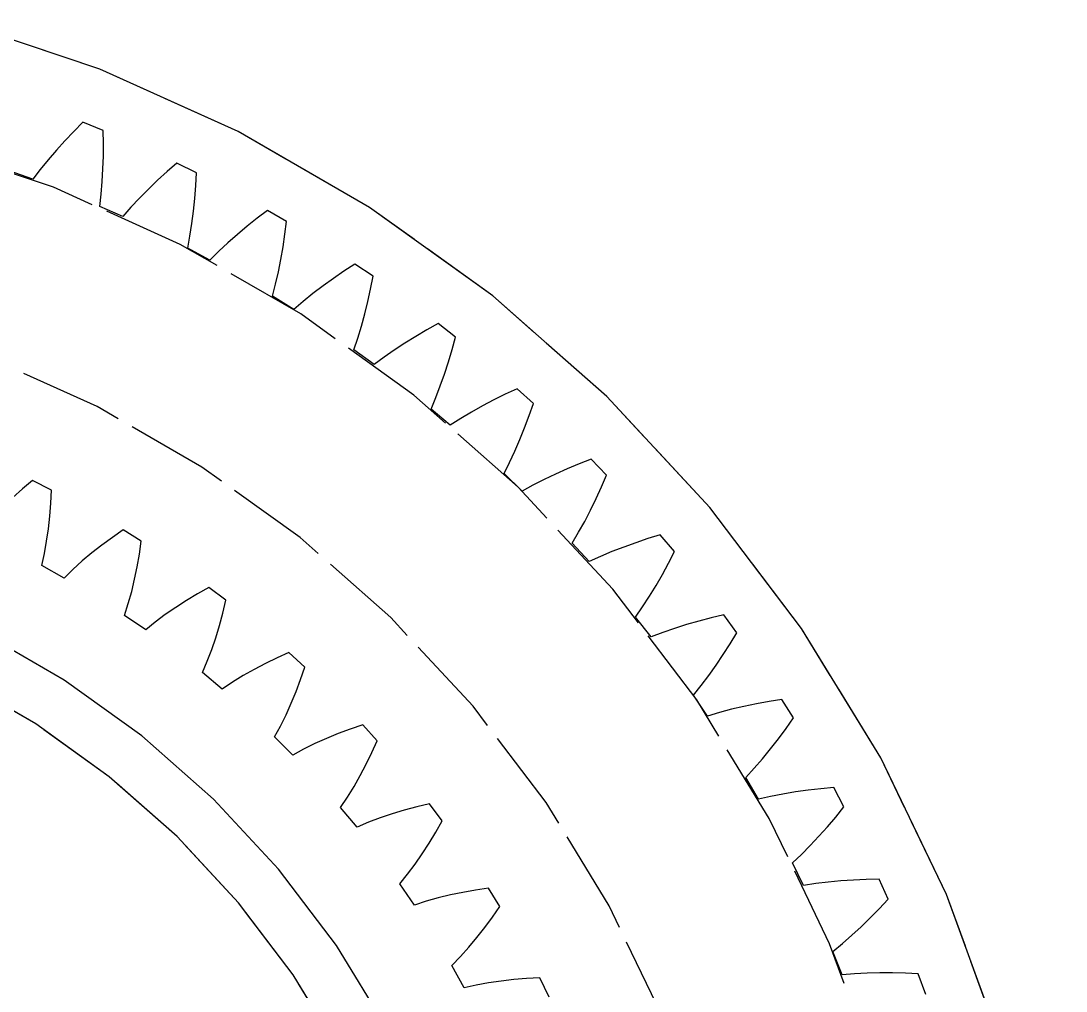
# Model space of a CAD drawing. Header units: millimetres. Extents: x -32 to 143, y -20 to 136.
# Drawn here: x 7.52 to 24, y 118.29 to 133.6 of the extents above; entities that cross this region are included whole.
import ezdxf

# ---------------------------------------------------------------- set-up
doc = ezdxf.new("R2010")
doc.units = ezdxf.units.MM
doc.linetypes.add('DASHED', pattern=[1.524, 1.27, -0.254])
doc.layers.add('HIDDEN', color=8, linetype='DASHED')
doc.layers.add('VISIBLE', color=7, linetype='CONTINUOUS')

msp = doc.modelspace()

# ---------------------------------------------------------------- linework, layer by layer
at = {"layer": 'HIDDEN'}
for points in [[(24, 110.49254), (23.88074, 112.88217), (23.52414, 115.24805), (22.93375, 117.56666), (22.11543, 119.81498), (21.07732, 121.97064), (19.82973, 124.01222), (18.38507, 125.91944), (16.75768, 127.67334), (14.96376, 129.2565), (13.02111, 130.65316), (10.94906, 131.84946), (8.76818, 132.83351), (6.50017, 133.59552)], [(24, 110.49254), (23.88074, 112.88217), (23.52414, 115.24805), (22.93375, 117.56666), (22.11543, 119.81498), (21.07732, 121.97064), (19.82973, 124.01222), (18.38507, 125.91944), (16.75768, 127.67334), (14.96376, 129.2565), (13.02111, 130.65316), (10.94906, 131.84946), (8.76818, 132.83351), (6.50017, 133.59552)], [(24, 110.49254), (23.88074, 112.88217), (23.52414, 115.24805), (22.93375, 117.56666), (22.11543, 119.81498), (21.07732, 121.97064), (19.82973, 124.01222), (18.38507, 125.91944), (16.75768, 127.67334), (14.96376, 129.2565), (13.02111, 130.65316), (10.94906, 131.84946), (8.76818, 132.83351), (6.50017, 133.59552)], [(8.50208, 131.99789), (8.35809, 131.85305)], [(8.50208, 131.99789), (8.35809, 131.85305)], [(8.82299, 131.86824), (8.50208, 131.99789)], [(8.82299, 131.86824), (8.50208, 131.99789)], [(8.35809, 131.85305), (8.2186, 131.70615)], [(8.35809, 131.85305), (8.2186, 131.70615)], [(8.82595, 131.66402), (8.82299, 131.86824)], [(8.82595, 131.66402), (8.82299, 131.86824)], [(22, 110.49254), (21.89068, 112.68303), (21.56379, 114.85176), (21.0226, 116.97715), (20.27248, 119.03811), (19.32087, 121.01413), (18.17725, 122.88558), (16.85298, 124.63387), (15.36121, 126.24161), (13.71678, 127.69283), (11.93602, 128.97311), (10.03663, 130.06972), (8.0375, 130.97176), (5.95849, 131.67027)], [(22, 110.49254), (21.89068, 112.68303), (21.56379, 114.85176), (21.0226, 116.97715), (20.27248, 119.03811), (19.32087, 121.01413), (18.17725, 122.88558), (16.85298, 124.63387), (15.36121, 126.24161), (13.71678, 127.69283), (11.93602, 128.97311), (10.03663, 130.06972), (8.0375, 130.97176), (5.95849, 131.67027)], [(8.2186, 131.70615), (8.08379, 131.55717)], [(8.2186, 131.70615), (8.08379, 131.55717)], [(8.82425, 131.46145), (8.82595, 131.66402)], [(8.82425, 131.46145), (8.82595, 131.66402)], [(8.08379, 131.55717), (7.9539, 131.40608)], [(8.08379, 131.55717), (7.9539, 131.40608)], [(7.9539, 131.40608), (7.82921, 131.25281)], [(7.9539, 131.40608), (7.82921, 131.25281)], [(8.81773, 131.26064), (8.82425, 131.46145)], [(8.81773, 131.26064), (8.82425, 131.46145)], [(9.98151, 131.35243), (9.82776, 131.21798)], [(9.98151, 131.35243), (9.82776, 131.21798)], [(10.29259, 131.20071), (9.98151, 131.35243)], [(10.29259, 131.20071), (9.98151, 131.35243)], [(7.71007, 131.09727), (7.33821, 131.23262)], [(7.71007, 131.09727), (7.33821, 131.23262)], [(7.82921, 131.25281), (7.71007, 131.09727)], [(7.82921, 131.25281), (7.71007, 131.09727)], [(8.80621, 131.06172), (8.81773, 131.26064)], [(8.80621, 131.06172), (8.81773, 131.26064)], [(9.82776, 131.21798), (9.67836, 131.08117)], [(9.82776, 131.21798), (9.67836, 131.08117)], [(10.2813, 130.99678), (10.29259, 131.20071)], [(10.2813, 130.99678), (10.29259, 131.20071)], [(8.78943, 130.86485), (8.80621, 131.06172)], [(8.78943, 130.86485), (8.80621, 131.06172)], [(9.67836, 131.08117), (9.53349, 130.94196)], [(9.67836, 131.08117), (9.53349, 130.94196)], [(10.26547, 130.79482), (10.2813, 130.99678)], [(10.26547, 130.79482), (10.2813, 130.99678)], [(8.76709, 130.67021), (8.78943, 130.86485)], [(8.76709, 130.67021), (8.78943, 130.86485)], [(9.53349, 130.94196), (9.39338, 130.8003)], [(9.53349, 130.94196), (9.39338, 130.8003)], [(9.1286, 130.50925), (8.76709, 130.67021)], [(9.1286, 130.50925), (8.76709, 130.67021)], [(9.39338, 130.8003), (9.2583, 130.6561)], [(9.39338, 130.8003), (9.2583, 130.6561)], [(10.24496, 130.59496), (10.26547, 130.79482)], [(10.24496, 130.59496), (10.26547, 130.79482)], [(9.2583, 130.6561), (9.1286, 130.50925)], [(9.2583, 130.6561), (9.1286, 130.50925)], [(10.21959, 130.39733), (10.24496, 130.59496)], [(10.21959, 130.39733), (10.24496, 130.59496)], [(11.4123, 130.60535), (11.24956, 130.48195)], [(11.4123, 130.60535), (11.24956, 130.48195)], [(11.71205, 130.43229), (11.4123, 130.60535)], [(11.71205, 130.43229), (11.4123, 130.60535)], [(10.18912, 130.20211), (10.21959, 130.39733)], [(10.18912, 130.20211), (10.21959, 130.39733)], [(11.09098, 130.35589), (10.93675, 130.22713)], [(11.09098, 130.35589), (10.93675, 130.22713)], [(11.24956, 130.48195), (11.09098, 130.35589)], [(11.24956, 130.48195), (11.09098, 130.35589)], [(11.68656, 130.22965), (11.71205, 130.43229)], [(11.68656, 130.22965), (11.71205, 130.43229)], [(10.15325, 130.00949), (10.18912, 130.20211)], [(10.15325, 130.00949), (10.18912, 130.20211)], [(10.93675, 130.22713), (10.7871, 130.09558)], [(10.93675, 130.22713), (10.7871, 130.09558)], [(11.65668, 130.02928), (11.68656, 130.22965)], [(11.65668, 130.02928), (11.68656, 130.22965)], [(10.50266, 129.82371), (10.15325, 130.00949)], [(10.50266, 129.82371), (10.15325, 130.00949)], [(10.7871, 130.09558), (10.64228, 129.96115)], [(10.7871, 130.09558), (10.64228, 129.96115)], [(11.62228, 129.83134), (11.65668, 130.02928)], [(11.62228, 129.83134), (11.65668, 130.02928)], [(10.64228, 129.96115), (10.50266, 129.82371)], [(10.64228, 129.96115), (10.50266, 129.82371)], [(11.58318, 129.63596), (11.62228, 129.83134)], [(11.58318, 129.63596), (11.62228, 129.83134)], [(12.7875, 129.76027), (12.61654, 129.64852)], [(12.7875, 129.76027), (12.61654, 129.64852)], [(13.07444, 129.56673), (12.7875, 129.76027)], [(13.07444, 129.56673), (12.7875, 129.76027)], [(11.53917, 129.44334), (11.58318, 129.63596)], [(11.53917, 129.44334), (11.58318, 129.63596)], [(12.44956, 129.53384), (12.28672, 129.41615)], [(12.44956, 129.53384), (12.28672, 129.41615)], [(12.61654, 129.64852), (12.44956, 129.53384)], [(12.61654, 129.64852), (12.44956, 129.53384)], [(13.03488, 129.36635), (13.07444, 129.56673)], [(13.03488, 129.36635), (13.07444, 129.56673)], [(11.48995, 129.2537), (11.53917, 129.44334)], [(11.48995, 129.2537), (11.53917, 129.44334)], [(12.28672, 129.41615), (12.12826, 129.29536)], [(12.28672, 129.41615), (12.12826, 129.29536)], [(12.9911, 129.16856), (13.03488, 129.36635)], [(12.9911, 129.16856), (13.03488, 129.36635)], [(11.82555, 129.04399), (11.48995, 129.2537)], [(11.82555, 129.04399), (11.48995, 129.2537)], [(12.12826, 129.29536), (11.97442, 129.17136)], [(12.12826, 129.29536), (11.97442, 129.17136)], [(11.97442, 129.17136), (11.82555, 129.04399)], [(11.97442, 129.17136), (11.82555, 129.04399)], [(12.94297, 128.9735), (12.9911, 129.16856)], [(12.94297, 128.9735), (12.9911, 129.16856)], [(12.89034, 128.78132), (12.94297, 128.9735)], [(12.89034, 128.78132), (12.94297, 128.9735)], [(12.833, 128.59224), (12.89034, 128.78132)], [(12.833, 128.59224), (12.89034, 128.78132)], [(13.92206, 128.72178), (13.74748, 128.61902)], [(13.92206, 128.72178), (13.74748, 128.61902)], [(14.1004, 128.82132), (13.92206, 128.72178)], [(14.1004, 128.82132), (13.92206, 128.72178)], [(14.37314, 128.60823), (14.1004, 128.82132)], [(14.37314, 128.60823), (14.1004, 128.82132)], [(12.77068, 128.4065), (12.833, 128.59224)], [(12.77068, 128.4065), (12.833, 128.59224)], [(13.74748, 128.61902), (13.57684, 128.51297)], [(13.74748, 128.61902), (13.57684, 128.51297)], [(14.3197, 128.41111), (14.37314, 128.60823)], [(14.3197, 128.41111), (14.37314, 128.60823)], [(13.09083, 128.17389), (12.77068, 128.4065)], [(13.09083, 128.17389), (12.77068, 128.4065)], [(13.41033, 128.40353), (13.24822, 128.29057)], [(13.41033, 128.40353), (13.24822, 128.29057)], [(13.57684, 128.51297), (13.41033, 128.40353)], [(13.57684, 128.51297), (13.41033, 128.40353)], [(14.26223, 128.21686), (14.3197, 128.41111)], [(14.26223, 128.21686), (14.3197, 128.41111)], [(19.125, 110.49254), (19.02996, 112.39678), (18.7458, 114.28209), (18.27533, 116.12973), (17.62323, 117.92136), (16.79599, 119.63915), (15.80182, 121.26604), (14.6506, 122.78585), (13.35378, 124.18349), (11.92424, 125.44507), (10.3762, 126.55804), (8.72503, 127.51134), (6.98715, 128.2955)], [(19.125, 110.49254), (19.02996, 112.39678), (18.7458, 114.28209), (18.27533, 116.12973), (17.62323, 117.92136), (16.79599, 119.63915), (15.80182, 121.26604), (14.6506, 122.78585), (13.35378, 124.18349), (11.92424, 125.44507), (10.3762, 126.55804), (8.72503, 127.51134), (6.98715, 128.2955)], [(13.24822, 128.29057), (13.09083, 128.17389)], [(13.24822, 128.29057), (13.09083, 128.17389)], [(14.20061, 128.02562), (14.26223, 128.21686)], [(14.20061, 128.02562), (14.26223, 128.21686)], [(14.13471, 127.83759), (14.20061, 128.02562)], [(14.13471, 127.83759), (14.20061, 128.02562)], [(14.06431, 127.65297), (14.13471, 127.83759)], [(14.06431, 127.65297), (14.13471, 127.83759)], [(15.15976, 127.70622), (14.97843, 127.61589)], [(15.15976, 127.70622), (14.97843, 127.61589)], [(15.34461, 127.79308), (15.15976, 127.70622)], [(15.34461, 127.79308), (15.15976, 127.70622)], [(15.60182, 127.56149), (15.34461, 127.79308)], [(15.60182, 127.56149), (15.34461, 127.79308)], [(13.98918, 127.47202), (14.06431, 127.65297)], [(13.98918, 127.47202), (14.06431, 127.65297)], [(14.97843, 127.61589), (14.80081, 127.522)], [(14.97843, 127.61589), (14.80081, 127.522)], [(15.53475, 127.36857), (15.60182, 127.56149)], [(15.53475, 127.36857), (15.60182, 127.56149)], [(14.29233, 127.21765), (13.98918, 127.47202)], [(14.29233, 127.21765), (13.98918, 127.47202)], [(14.62707, 127.42444), (14.45748, 127.32306)], [(14.62707, 127.42444), (14.45748, 127.32306)], [(14.80081, 127.522), (14.62707, 127.42444)], [(14.80081, 127.522), (14.62707, 127.42444)], [(15.46387, 127.1788), (15.53475, 127.36857)], [(15.46387, 127.1788), (15.53475, 127.36857)], [(14.45748, 127.32306), (14.29233, 127.21765)], [(14.45748, 127.32306), (14.29233, 127.21765)], [(15.38907, 126.99233), (15.46387, 127.1788)], [(15.38907, 126.99233), (15.46387, 127.1788)], [(15.3102, 126.80935), (15.38907, 126.99233)], [(15.3102, 126.80935), (15.38907, 126.99233)], [(15.22711, 126.63009), (15.3102, 126.80935)], [(15.22711, 126.63009), (15.3102, 126.80935)], [(15.13953, 126.45482), (15.22711, 126.63009)], [(15.13953, 126.45482), (15.22711, 126.63009)], [(16.32359, 126.60679), (16.13641, 126.52933)], [(16.32359, 126.60679), (16.13641, 126.52933)], [(16.51405, 126.68055), (16.32359, 126.60679)], [(16.51405, 126.68055), (16.32359, 126.60679)], [(16.75448, 126.43158), (16.51405, 126.68055)], [(16.75448, 126.43158), (16.51405, 126.68055)], [(15.4242, 126.17993), (15.13953, 126.45482)], [(15.4242, 126.17993), (15.13953, 126.45482)], [(15.95267, 126.44807), (15.77255, 126.36287)], [(15.95267, 126.44807), (15.77255, 126.36287)], [(16.13641, 126.52933), (15.95267, 126.44807)], [(16.13641, 126.52933), (15.95267, 126.44807)], [(16.67412, 126.24381), (16.75448, 126.43158)], [(16.67412, 126.24381), (16.75448, 126.43158)], [(7.54753, 126.21199), (7.39524, 126.07692)], [(7.54753, 126.21199), (7.39524, 126.07692)], [(7.7054, 126.34396), (7.54753, 126.21199)], [(7.7054, 126.34396), (7.54753, 126.21199)], [(8.00616, 126.1942), (7.7054, 126.34396)], [(8.00616, 126.1942), (7.7054, 126.34396)], [(15.5963, 126.27356), (15.4242, 126.17993)], [(15.5963, 126.27356), (15.4242, 126.17993)], [(15.77255, 126.36287), (15.5963, 126.27356)], [(15.77255, 126.36287), (15.5963, 126.27356)], [(16.59018, 126.05945), (16.67412, 126.24381)], [(16.59018, 126.05945), (16.67412, 126.24381)], [(7.99599, 125.98869), (8.00616, 126.1942)], [(7.99599, 125.98869), (8.00616, 126.1942)], [(16.50255, 125.87865), (16.59018, 126.05945)], [(16.50255, 125.87865), (16.59018, 126.05945)], [(7.97998, 125.78576), (7.99599, 125.98869)], [(7.97998, 125.78576), (7.99599, 125.98869)], [(16.41111, 125.70162), (16.50255, 125.87865)], [(16.41111, 125.70162), (16.50255, 125.87865)], [(7.9579, 125.58561), (7.97998, 125.78576)], [(7.9579, 125.58561), (7.97998, 125.78576)], [(7.92944, 125.3885), (7.9579, 125.58561)], [(7.92944, 125.3885), (7.9579, 125.58561)], [(9.13511, 125.56537), (8.96574, 125.44854)], [(9.13511, 125.56537), (8.96574, 125.44854)], [(9.42078, 125.3885), (9.13511, 125.56537)], [(9.42078, 125.3885), (9.13511, 125.56537)], [(16.31571, 125.52859), (16.41111, 125.70162)], [(16.31571, 125.52859), (16.41111, 125.70162)], [(7.89421, 125.19472), (7.92944, 125.3885)], [(7.89421, 125.19472), (7.92944, 125.3885)], [(8.96574, 125.44854), (8.80164, 125.3281)], [(8.96574, 125.44854), (8.80164, 125.3281)], [(9.39169, 125.1848), (9.42078, 125.3885)], [(9.39169, 125.1848), (9.42078, 125.3885)], [(16.21613, 125.35986), (16.31571, 125.52859)], [(16.21613, 125.35986), (16.31571, 125.52859)], [(17.4079, 125.42886), (17.21578, 125.36465)], [(17.4079, 125.42886), (17.21578, 125.36465)], [(17.60304, 125.48916), (17.4079, 125.42886)], [(17.60304, 125.48916), (17.4079, 125.42886)], [(17.82552, 125.22402), (17.60304, 125.48916)], [(17.82552, 125.22402), (17.60304, 125.48916)], [(8.80164, 125.3281), (8.6431, 125.20396)], [(8.80164, 125.3281), (8.6431, 125.20396)], [(16.48092, 125.06578), (16.21613, 125.35986)], [(16.48092, 125.06578), (16.21613, 125.35986)], [(16.84119, 125.22397), (16.65913, 125.14718)], [(16.84119, 125.22397), (16.65913, 125.14718)], [(17.02681, 125.2964), (16.84119, 125.22397)], [(17.02681, 125.2964), (16.84119, 125.22397)], [(17.21578, 125.36465), (17.02681, 125.2964)], [(17.21578, 125.36465), (17.02681, 125.2964)], [(17.73226, 125.04231), (17.82552, 125.22402)], [(17.73226, 125.04231), (17.82552, 125.22402)], [(7.85159, 125.00469), (7.89421, 125.19472)], [(7.85159, 125.00469), (7.89421, 125.19472)], [(8.49049, 125.076), (8.34428, 124.94403)], [(8.49049, 125.076), (8.34428, 124.94403)], [(8.6431, 125.20396), (8.49049, 125.076)], [(8.6431, 125.20396), (8.49049, 125.076)], [(9.35702, 124.98422), (9.39169, 125.1848)], [(9.35702, 124.98422), (9.39169, 125.1848)], [(16.65913, 125.14718), (16.48092, 125.06578)], [(16.65913, 125.14718), (16.48092, 125.06578)], [(8.20515, 124.80776), (7.85159, 125.00469)], [(8.20515, 124.80776), (7.85159, 125.00469)], [(8.34428, 124.94403), (8.20515, 124.80776)], [(8.34428, 124.94403), (8.20515, 124.80776)], [(9.31656, 124.78697), (9.35702, 124.98422)], [(9.31656, 124.78697), (9.35702, 124.98422)], [(17.63566, 124.86425), (17.73226, 125.04231)], [(17.63566, 124.86425), (17.73226, 125.04231)], [(9.27004, 124.59332), (9.31656, 124.78697)], [(9.27004, 124.59332), (9.31656, 124.78697)], [(17.53563, 124.69001), (17.63566, 124.86425)], [(17.53563, 124.69001), (17.63566, 124.86425)], [(9.21708, 124.40362), (9.27004, 124.59332)], [(9.21708, 124.40362), (9.27004, 124.59332)], [(10.48689, 124.65819), (10.30746, 124.55749)], [(10.48689, 124.65819), (10.30746, 124.55749)], [(10.75501, 124.45572), (10.48689, 124.65819)], [(10.75501, 124.45572), (10.48689, 124.65819)], [(17.43207, 124.51979), (17.53563, 124.69001)], [(17.43207, 124.51979), (17.53563, 124.69001)], [(9.15711, 124.21833), (9.21708, 124.40362)], [(9.15711, 124.21833), (9.21708, 124.40362)], [(10.13294, 124.4527), (9.96362, 124.34372)], [(10.13294, 124.4527), (9.96362, 124.34372)], [(10.30746, 124.55749), (10.13294, 124.4527)], [(10.30746, 124.55749), (10.13294, 124.4527)], [(10.70725, 124.25557), (10.75501, 124.45572)], [(10.70725, 124.25557), (10.75501, 124.45572)], [(17.32483, 124.35383), (17.43207, 124.51979)], [(17.32483, 124.35383), (17.43207, 124.51979)], [(9.96362, 124.34372), (9.79986, 124.23039)], [(9.96362, 124.34372), (9.79986, 124.23039)], [(10.65423, 124.05904), (10.70725, 124.25557)], [(10.65423, 124.05904), (10.70725, 124.25557)], [(17.21372, 124.19246), (17.32483, 124.35383)], [(17.21372, 124.19246), (17.32483, 124.35383)], [(9.49099, 123.98962), (9.15711, 124.21833)], [(9.49099, 123.98962), (9.15711, 124.21833)], [(9.6421, 124.11247), (9.49099, 123.98962)], [(9.6421, 124.11247), (9.49099, 123.98962)], [(9.79986, 124.23039), (9.6421, 124.11247)], [(9.79986, 124.23039), (9.6421, 124.11247)], [(17.45735, 123.88063), (17.21372, 124.19246)], [(17.45735, 123.88063), (17.21372, 124.19246)], [(18.018, 124.07261), (17.82778, 124.0133)], [(18.018, 124.07261), (17.82778, 124.0133)], [(18.21126, 124.12751), (18.018, 124.07261)], [(18.21126, 124.12751), (18.018, 124.07261)], [(18.40741, 124.17817), (18.21126, 124.12751)], [(18.40741, 124.17817), (18.21126, 124.12751)], [(18.60627, 124.2247), (18.40741, 124.17817)], [(18.60627, 124.2247), (18.40741, 124.17817)], [(18.80971, 123.94469), (18.60627, 124.2247)], [(18.80971, 123.94469), (18.60627, 124.2247)], [(10.59574, 123.86636), (10.65423, 124.05904)], [(10.59574, 123.86636), (10.65423, 124.05904)], [(17.64081, 123.9494), (17.45735, 123.88063)], [(17.64081, 123.9494), (17.45735, 123.88063)], [(17.82778, 124.0133), (17.64081, 123.9494)], [(17.82778, 124.0133), (17.64081, 123.9494)], [(18.704, 123.76993), (18.80971, 123.94469)], [(18.704, 123.76993), (18.80971, 123.94469)], [(10.53155, 123.67784), (10.59574, 123.86636)], [(10.53155, 123.67784), (10.59574, 123.86636)], [(18.59522, 123.59904), (18.704, 123.76993)], [(18.59522, 123.59904), (18.704, 123.76993)], [(10.46131, 123.49383), (10.53155, 123.67784)], [(10.46131, 123.49383), (10.53155, 123.67784)], [(11.7492, 123.63016), (11.56124, 123.54643)], [(11.7492, 123.63016), (11.56124, 123.54643)], [(11.99749, 123.4038), (11.7492, 123.63016)], [(11.99749, 123.4038), (11.7492, 123.63016)], [(18.48328, 123.4322), (18.59522, 123.59904)], [(18.48328, 123.4322), (18.59522, 123.59904)], [(10.3845, 123.31487), (10.46131, 123.49383)], [(10.3845, 123.31487), (10.46131, 123.49383)], [(11.3778, 123.4582), (11.19915, 123.3653)], [(11.3778, 123.4582), (11.19915, 123.3653)], [(11.56124, 123.54643), (11.3778, 123.4582)], [(11.56124, 123.54643), (11.3778, 123.4582)], [(18.36809, 123.26962), (18.48328, 123.4322)], [(18.36809, 123.26962), (18.48328, 123.4322)], [(10.69586, 123.05632), (10.3845, 123.31487)], [(10.69586, 123.05632), (10.3845, 123.31487)], [(11.02562, 123.26757), (10.85766, 123.16471)], [(11.02562, 123.26757), (10.85766, 123.16471)], [(11.19915, 123.3653), (11.02562, 123.26757)], [(11.19915, 123.3653), (11.02562, 123.26757)], [(11.93147, 123.20892), (11.99749, 123.4038)], [(11.93147, 123.20892), (11.99749, 123.4038)], [(18.24954, 123.11155), (18.36809, 123.26962)], [(18.24954, 123.11155), (18.36809, 123.26962)], [(14.3, 110.49254), (14.22894, 111.91636), (14.01647, 113.32603), (13.66469, 114.70754), (13.17711, 116.04716), (12.55857, 117.33157), (11.81521, 118.54802), (10.95444, 119.6844), (9.98479, 120.72944), (8.9159, 121.67273), (7.75841, 122.50491), (6.52381, 123.21771)], [(10.85766, 123.16471), (10.69586, 123.05632)], [(10.85766, 123.16471), (10.69586, 123.05632)], [(11.86054, 123.01812), (11.93147, 123.20892)], [(11.86054, 123.01812), (11.93147, 123.20892)], [(18.12744, 122.95832), (18.24954, 123.11155)], [(18.12744, 122.95832), (18.24954, 123.11155)], [(11.78452, 122.83166), (11.86054, 123.01812)], [(11.78452, 122.83166), (11.86054, 123.01812)], [(18.34873, 122.63025), (18.12744, 122.95832)], [(18.34873, 122.63025), (18.12744, 122.95832)], [(11.70321, 122.64986), (11.78452, 122.83166)], [(11.70321, 122.64986), (11.78452, 122.83166)], [(18.9214, 122.78265), (18.72751, 122.73676)], [(18.9214, 122.78265), (18.72751, 122.73676)], [(19.11803, 122.82394), (18.9214, 122.78265)], [(19.11803, 122.82394), (18.9214, 122.78265)], [(19.31723, 122.86079), (19.11803, 122.82394)], [(19.31723, 122.86079), (19.11803, 122.82394)], [(19.51886, 122.89334), (19.31723, 122.86079)], [(19.51886, 122.89334), (19.31723, 122.86079)], [(19.70227, 122.59982), (19.51886, 122.89334)], [(19.70227, 122.59982), (19.51886, 122.89334)], [(11.61629, 122.47312), (11.70321, 122.64986)], [(11.61629, 122.47312), (11.70321, 122.64986)], [(18.53654, 122.68606), (18.34873, 122.63025)], [(18.53654, 122.68606), (18.34873, 122.63025)], [(18.72751, 122.73676), (18.53654, 122.68606)], [(18.72751, 122.73676), (18.53654, 122.68606)], [(19.58463, 122.43286), (19.70227, 122.59982)], [(19.58463, 122.43286), (19.70227, 122.59982)], [(11.5233, 122.30201), (11.61629, 122.47312)], [(11.5233, 122.30201), (11.61629, 122.47312)], [(12.71638, 122.42401), (12.52558, 122.35308)], [(12.71638, 122.42401), (12.52558, 122.35308)], [(12.91126, 122.49004), (12.71638, 122.42401)], [(12.91126, 122.49004), (12.71638, 122.42401)], [(13.13762, 122.24174), (12.91126, 122.49004)], [(13.13762, 122.24174), (12.91126, 122.49004)], [(19.46418, 122.26998), (19.58463, 122.43286)], [(19.46418, 122.26998), (19.58463, 122.43286)], [(11.80947, 122.01584), (11.5233, 122.30201)], [(11.80947, 122.01584), (11.5233, 122.30201)], [(12.33912, 122.27706), (12.15732, 122.19575)], [(12.33912, 122.27706), (12.15732, 122.19575)], [(12.52558, 122.35308), (12.33912, 122.27706)], [(12.52558, 122.35308), (12.33912, 122.27706)], [(19.34088, 122.11135), (19.46418, 122.26998)], [(19.34088, 122.11135), (19.46418, 122.26998)], [(11.98058, 122.10883), (11.80947, 122.01584)], [(11.98058, 122.10883), (11.80947, 122.01584)], [(12.15732, 122.19575), (11.98058, 122.10883)], [(12.15732, 122.19575), (11.98058, 122.10883)], [(13.05389, 122.05378), (13.13762, 122.24174)], [(13.05389, 122.05378), (13.13762, 122.24174)], [(19.21463, 121.9572), (19.34088, 122.11135)], [(19.21463, 121.9572), (19.34088, 122.11135)], [(12.96565, 121.87034), (13.05389, 122.05378)], [(12.96565, 121.87034), (13.05389, 122.05378)], [(19.08534, 121.80779), (19.21463, 121.9572)], [(19.08534, 121.80779), (19.21463, 121.9572)], [(12.87276, 121.69169), (12.96565, 121.87034)], [(12.87276, 121.69169), (12.96565, 121.87034)], [(18.95286, 121.66345), (19.08534, 121.80779)], [(18.95286, 121.66345), (19.08534, 121.80779)], [(12.77503, 121.51816), (12.87276, 121.69169)], [(12.77503, 121.51816), (12.87276, 121.69169)], [(19.15072, 121.32074), (18.95286, 121.66345)], [(19.15072, 121.32074), (18.95286, 121.66345)], [(12.67217, 121.3502), (12.77503, 121.51816)], [(12.67217, 121.3502), (12.77503, 121.51816)], [(19.73263, 121.43283), (19.536, 121.40057)], [(19.73263, 121.43283), (19.536, 121.40057)], [(19.93165, 121.4603), (19.73263, 121.43283)], [(19.93165, 121.4603), (19.73263, 121.43283)], [(20.13294, 121.48316), (19.93165, 121.4603)], [(20.13294, 121.48316), (19.93165, 121.4603)], [(20.33635, 121.50157), (20.13294, 121.48316)], [(20.33635, 121.50157), (20.13294, 121.48316)], [(20.49884, 121.19597), (20.33635, 121.50157)], [(20.49884, 121.19597), (20.33635, 121.50157)], [(12.56378, 121.1884), (12.67217, 121.3502)], [(12.56378, 121.1884), (12.67217, 121.3502)], [(19.34196, 121.36331), (19.15072, 121.32074)], [(19.34196, 121.36331), (19.15072, 121.32074)], [(19.536, 121.40057), (19.34196, 121.36331)], [(19.536, 121.40057), (19.34196, 121.36331)], [(12.82233, 120.87704), (12.56378, 121.1884)], [(12.82233, 120.87704), (12.56378, 121.1884)], [(13.5665, 121.14677), (13.37382, 121.08828)], [(13.5665, 121.14677), (13.37382, 121.08828)], [(13.76303, 121.1998), (13.5665, 121.14677)], [(13.76303, 121.1998), (13.5665, 121.14677)], [(13.96318, 121.24755), (13.76303, 121.1998)], [(13.96318, 121.24755), (13.76303, 121.1998)], [(14.16565, 120.97943), (13.96318, 121.24755)], [(14.16565, 120.97943), (13.96318, 121.24755)], [(20.36983, 121.03762), (20.49884, 121.19597)], [(20.36983, 121.03762), (20.49884, 121.19597)], [(13.00129, 120.95385), (12.82233, 120.87704)], [(13.00129, 120.95385), (12.82233, 120.87704)], [(13.18529, 121.02409), (13.00129, 120.95385)], [(13.18529, 121.02409), (13.00129, 120.95385)], [(13.37382, 121.08828), (13.18529, 121.02409)], [(13.37382, 121.08828), (13.18529, 121.02409)], [(14.06495, 120.8), (14.16565, 120.97943)], [(14.06495, 120.8), (14.16565, 120.97943)], [(20.23832, 120.88354), (20.36983, 121.03762)], [(20.23832, 120.88354), (20.36983, 121.03762)], [(13.96016, 120.62548), (14.06495, 120.8)], [(13.96016, 120.62548), (14.06495, 120.8)], [(20.10425, 120.7339), (20.23832, 120.88354)], [(20.10425, 120.7339), (20.23832, 120.88354)], [(13.85118, 120.45617), (13.96016, 120.62548)], [(13.85118, 120.45617), (13.96016, 120.62548)], [(19.96756, 120.58893), (20.10425, 120.7339)], [(19.96756, 120.58893), (20.10425, 120.7339)], [(13.73785, 120.2924), (13.85118, 120.45617)], [(13.73785, 120.2924), (13.85118, 120.45617)], [(19.68593, 120.31416), (19.82816, 120.4489)], [(19.68593, 120.31416), (19.82816, 120.4489)], [(19.82816, 120.4489), (19.96756, 120.58893)], [(19.82816, 120.4489), (19.96756, 120.58893)], [(13.61993, 120.13464), (13.73785, 120.2924)], [(13.61993, 120.13464), (13.73785, 120.2924)], [(19.85941, 119.95848), (19.68593, 120.31416)], [(19.85941, 119.95848), (19.68593, 120.31416)], [(13.49708, 119.98353), (13.61993, 120.13464)], [(13.49708, 119.98353), (13.61993, 120.13464)], [(13.72579, 119.64965), (13.49708, 119.98353)], [(13.72579, 119.64965), (13.49708, 119.98353)], [(20.05315, 119.9876), (19.85941, 119.95848)], [(20.05315, 119.9876), (19.85941, 119.95848)], [(20.24932, 120.01124), (20.05315, 119.9876)], [(20.24932, 120.01124), (20.05315, 119.9876)], [(20.44772, 120.0297), (20.24932, 120.01124)], [(20.44772, 120.0297), (20.24932, 120.01124)], [(20.64817, 120.04322), (20.44772, 120.0297)], [(20.64817, 120.04322), (20.44772, 120.0297)], [(20.85056, 120.05199), (20.64817, 120.04322)], [(20.85056, 120.05199), (20.64817, 120.04322)], [(21.05476, 120.05616), (20.85056, 120.05199)], [(21.05476, 120.05616), (20.85056, 120.05199)], [(21.19554, 119.73997), (21.05476, 120.05616)], [(21.19554, 119.73997), (21.05476, 120.05616)], [(14.29443, 119.8091), (14.10078, 119.76258)], [(14.29443, 119.8091), (14.10078, 119.76258)], [(14.49168, 119.84956), (14.29443, 119.8091)], [(14.49168, 119.84956), (14.29443, 119.8091)], [(14.69226, 119.88423), (14.49168, 119.84956)], [(14.69226, 119.88423), (14.49168, 119.84956)], [(14.89596, 119.91332), (14.69226, 119.88423)], [(14.89596, 119.91332), (14.69226, 119.88423)], [(15.07283, 119.62766), (14.89596, 119.91332)], [(15.07283, 119.62766), (14.89596, 119.91332)], [(13.91108, 119.70962), (13.72579, 119.64965)], [(13.91108, 119.70962), (13.72579, 119.64965)], [(14.10078, 119.76258), (13.91108, 119.70962)], [(14.10078, 119.76258), (13.91108, 119.70962)], [(14.956, 119.45828), (15.07283, 119.62766)], [(14.956, 119.45828), (15.07283, 119.62766)], [(21.0558, 119.59101), (21.19554, 119.73997)], [(21.0558, 119.59101), (21.19554, 119.73997)], [(14.83555, 119.29418), (14.956, 119.45828)], [(14.83555, 119.29418), (14.956, 119.45828)], [(20.91386, 119.44647), (21.0558, 119.59101)], [(20.91386, 119.44647), (21.0558, 119.59101)], [(14.71142, 119.13564), (14.83555, 119.29418)], [(14.71142, 119.13564), (14.83555, 119.29418)], [(20.62321, 119.17147), (20.76968, 119.30655)], [(20.62321, 119.17147), (20.76968, 119.30655)], [(20.76968, 119.30655), (20.91386, 119.44647)], [(20.76968, 119.30655), (20.91386, 119.44647)], [(14.58346, 118.98303), (14.71142, 119.13564)], [(14.58346, 118.98303), (14.71142, 119.13564)], [(20.47438, 119.0415), (20.62321, 119.17147)], [(20.47438, 119.0415), (20.62321, 119.17147)], [(14.45149, 118.83682), (14.58346, 118.98303)], [(14.45149, 118.83682), (14.58346, 118.98303)], [(20.3231, 118.91701), (20.47438, 119.0415)], [(20.3231, 118.91701), (20.47438, 119.0415)], [(14.31522, 118.69769), (14.45149, 118.83682)], [(14.31522, 118.69769), (14.45149, 118.83682)], [(20.47134, 118.5501), (20.3231, 118.91701)], [(20.47134, 118.5501), (20.3231, 118.91701)], [(14.51215, 118.34413), (14.31522, 118.69769)], [(14.51215, 118.34413), (14.31522, 118.69769)], [(15.29322, 118.47252), (15.09307, 118.45044)], [(15.29322, 118.47252), (15.09307, 118.45044)], [(15.49615, 118.48853), (15.29322, 118.47252)], [(15.49615, 118.48853), (15.29322, 118.47252)], [(15.70166, 118.4987), (15.49615, 118.48853)], [(15.70166, 118.4987), (15.49615, 118.48853)], [(15.85142, 118.19794), (15.70166, 118.4987)], [(15.85142, 118.19794), (15.70166, 118.4987)], [(20.66665, 118.56564), (20.47134, 118.5501)], [(20.66665, 118.56564), (20.47134, 118.5501)], [(20.86399, 118.57553), (20.66665, 118.56564)], [(20.86399, 118.57553), (20.66665, 118.56564)], [(21.06318, 118.5801), (20.86399, 118.57553)], [(21.06318, 118.5801), (20.86399, 118.57553)], [(21.2641, 118.57961), (21.06318, 118.5801)], [(21.2641, 118.57961), (21.06318, 118.5801)], [(21.4666, 118.57424), (21.2641, 118.57961)], [(21.4666, 118.57424), (21.2641, 118.57961)], [(21.67059, 118.56416), (21.4666, 118.57424)], [(21.67059, 118.56416), (21.4666, 118.57424)], [(21.78897, 118.23891), (21.67059, 118.56416)], [(21.78897, 118.23891), (21.67059, 118.56416)], [(14.70218, 118.38675), (14.51215, 118.34413)], [(14.70218, 118.38675), (14.51215, 118.34413)], [(14.89596, 118.42198), (14.70218, 118.38675)], [(14.89596, 118.42198), (14.70218, 118.38675)], [(15.09307, 118.45044), (14.89596, 118.42198)], [(15.09307, 118.45044), (14.89596, 118.42198)]]:
    msp.add_lwpolyline(points, dxfattribs=at)
at = {"layer": 'VISIBLE'}
for points in [[(24, 110.49254), (23.88074, 112.88217), (23.52414, 115.24805), (22.93375, 117.56666), (22.11543, 119.81498), (21.07732, 121.97064), (19.82973, 124.01222), (18.38507, 125.91944), (16.75768, 127.67334), (14.96376, 129.2565), (13.02111, 130.65316), (10.94906, 131.84946), (8.76818, 132.83351), (6.50017, 133.59552)], [(15.12426, 110.49254), (15.04911, 111.99843), (14.82439, 113.48935), (14.45234, 114.9505), (13.93665, 116.36733), (13.28245, 117.72578), (12.49625, 119.01234), (11.58586, 120.21423), (10.56032, 121.3195), (9.42982, 122.31717), (8.20561, 123.19731), (6.89985, 123.9512)], [(14.3, 110.49254), (14.22894, 111.91636), (14.01647, 113.32603), (13.66469, 114.70754), (13.17711, 116.04716), (12.55857, 117.33157), (11.81521, 118.54802), (10.95444, 119.6844), (9.98479, 120.72944), (8.9159, 121.67273), (7.75841, 122.50491), (6.52381, 123.21771)]]:
    msp.add_lwpolyline(points, dxfattribs=at)

doc.saveas('drawing.dxf')
